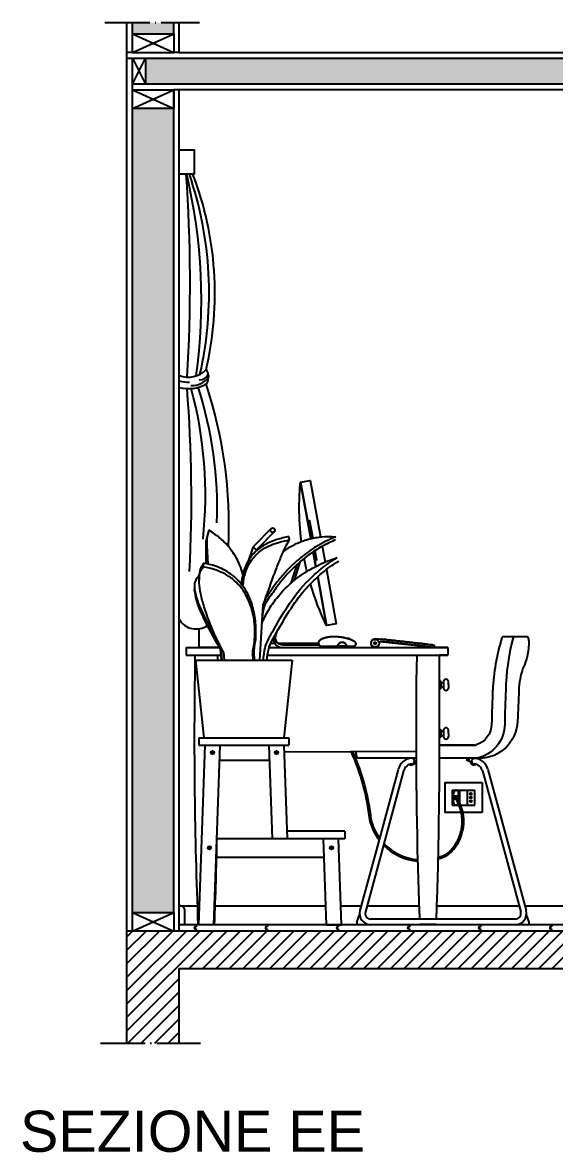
# Model space of a CAD drawing. Header units: millimetres. Extents: x 3258 to 5904, y 891 to 1994.
# Drawn here: x 3717.2 to 3859.4, y 1207.7 to 1509.9 of the extents above; entities that cross this region are included whole.
import ezdxf

# ---------------------------------------------------------------- set-up
doc = ezdxf.new("R2010")
doc.units = ezdxf.units.MM
doc.header["$LTSCALE"] = 0.5
doc.linetypes.add('ACAD_ISO04W100', pattern=[30, 24, -3, 0, -3])
for name, color, linetype in [('22££arredo', 250, 'Continuous'), ('22££cont trav', 140, 'Continuous'), ('22££retini', 13, 'Continuous'), ('22££sez par', 102, 'Continuous'), ('22££tratto punto proseguimento', 3, 'ACAD_ISO04W100')]:
    doc.layers.add(name, color=color, linetype=linetype)
doc.layers.add('AA - pareti sezionate', color=7, linetype='Continuous', lineweight=50)
doc.layers.add('AA- arredo', color=8, linetype='Continuous', lineweight=18)
doc.styles.add('ARIAL', font='arial.ttf')

msp = doc.modelspace()

# ---------------------------------------------------------------- hatches: boundary and pattern name
at = {"layer": '22££retini'}
h = msp.add_hatch(dxfattribs=at)
h.set_pattern_fill('HONEY', color=256, scale=0.39)
h.set_pattern_definition([(0, (20.4612, 0), (1.857375, 1.07235595), [1.23825, -2.4765]), (120, (20.4612, 0), (-1.857375, 1.07235596), [1.23825, -2.4765]), (60, (20.4612, 0), (4e-09, 2.1447119), [-2.4765, 1.23825])])
h.paths.add_polyline_path([(3746.61, 1509.87), (3746.61, 1506.87), (3757.61, 1506.87), (3757.61, 1506.87), (3757.61, 1509.87)])
h.paths.add_polyline_path([(4035.61, 1506.87), (4038.61, 1506.87), (4038.61, 1509.87), (4035.61, 1509.87)])
h = msp.add_hatch(dxfattribs=at)
h.set_pattern_fill('HONEY', color=256, scale=0.39)
h.set_pattern_definition([(0, (37.0571, 0), (1.857375, 1.07235595), [1.23825, -2.4765]), (120, (37.0571, 0), (-1.857375, 1.07235596), [1.23825, -2.4765]), (60, (37.0571, 0), (4e-09, 2.1447119), [-2.4765, 1.23825])])
h.paths.add_polyline_path([(3746.61, 1271.94), (3757.61, 1271.94), (3757.61, 1486.87), (3746.61, 1486.87), (3746.61, 1486.87)])
h.paths.add_polyline_path([(3750.11, 1500.37), (3750.11, 1493.37), (3759.11, 1493.37), (4035.11, 1493.37), (4035.11, 1500.37)])
h = msp.add_hatch(dxfattribs=at)
h.set_pattern_fill('ANSI31', color=256, scale=0.8)
h.set_pattern_definition([(45, (37.057, 0), (-1.7960512, 1.7960512), [])])
h.paths.add_polyline_path([(4040.11, 1256.94), (4054.83, 1256.94), (4056.1, 1266.94), (4035.61, 1266.94), (4035.61, 1266.94), (4035.61, 1266.94), (4034.11, 1266.94), (3745.11, 1266.94), (3745.11, 1236.94), (3759.11, 1236.94), (3759.11, 1256.94), (4034.11, 1256.94), (4034.11, 1236.94), (4040.11, 1236.94)])

# ---------------------------------------------------------------- linework, layer by layer
at = {"layer": '22££arredo'}
for p, q in [((3766.97, 1374.16), (3766.34, 1371.87)), ((3783.64, 1374.54), (3779.15, 1369.99)), ((3784.5, 1373.7), (3780.2, 1369.34)), ((3788.53, 1371.58), (3788.41, 1372.43)), ((3778.69, 1369.24), (3775.87, 1361.14)), ((3765.61, 1364.33), (3765.67, 1365.3)), ((3781.44, 1354.14), (3780.54, 1339.34)), ((3764.4, 1342.73), (3764.4, 1347.77)), ((3852.01, 1345.64, 0), (3845.95, 1345.64, 0)), ((3760.93, 1342.73, 0), (3769.91, 1342.73, 0)), ((3760.93, 1342.73, 0), (3760.93, 1340.67, 0)), ((3769.4, 1342.73), (3764.4, 1342.73)), ((3770.16, 1342.31), (3770.28, 1342.71)), ((3770.42, 1339.34), (3770.16, 1342.31)), ((3770.59, 1339.34), (3770.28, 1342.7)), ((3770.94, 1341.47), (3771.1, 1339.34)), ((3783.11, 1342.73, 0), (3830.93, 1342.73, 0)), ((3783.58, 1343.93), (3784.58, 1343.93)), ((3785.46, 1343.93), (3796.4, 1343.93)), ((3796.81, 1343.09, 0), (3805.9, 1343.09, 0)), ((3830.93, 1342.73, 0), (3827.23, 1342.73, 0)), ((3830.93, 1342.73, 0), (3830.93, 1340.67, 0)), ((3760.93, 1340.67, 0), (3770.3, 1340.67, 0)), ((3763.31, 1339.29, 0), (3763.31, 1340.67, 0)), ((3763.46, 1339.34), (3789.26, 1339.34)), ((3763.46, 1339.34), (3765.7, 1318.64)), ((3769.31, 1340.64, 0), (3769.31, 1339.34, 0)), ((3782.7, 1340.67, 0), (3830.93, 1340.67, 0)), ((3789.26, 1339.34), (3787.02, 1318.64)), ((3828.56, 1340.67, 0), (3828.56, 1304.17, 0)), ((3830.93, 1340.67, 0), (3828.56, 1340.67, 0)), ((3828.56, 1333.57, 0), (3828.56, 1331.97, 0)), ((3828.76, 1333.77, 0), (3828.86, 1333.77, 0)), ((3828.81, 1331.77, 0), (3828.81, 1333.77, 0)), ((3829.06, 1333.57, 0), (3829.06, 1331.97, 0)), ((3829.64, 1333.39, 0), (3829.76, 1333.39, 0)), ((3829.76, 1333.71, 0), (3829.76, 1331.84, 0)), ((3831.06, 1332.77, 0), (3831.06, 1333.71, 0)), ((3831.06, 1332.77, 0), (3831.06, 1331.84, 0)), ((3828.86, 1331.77, 0), (3828.76, 1331.77, 0)), ((3828.76, 1331.77, 0), (3828.86, 1331.77, 0)), ((3829.64, 1332.16, 0), (3829.76, 1332.16, 0)), ((3828.76, 1320.77, 0), (3828.86, 1320.77, 0)), ((3828.81, 1318.77, 0), (3828.81, 1320.77, 0)), ((3829.06, 1320.57, 0), (3829.06, 1318.97, 0)), ((3829.64, 1320.39, 0), (3829.76, 1320.39, 0)), ((3829.76, 1320.71, 0), (3829.76, 1318.84, 0)), ((3831.06, 1319.77, 0), (3831.06, 1320.71, 0)), ((3764.36, 1318.64), (3788.36, 1318.64)), ((3764.36, 1318.64), (3764.36, 1316.64)), ((3788.36, 1318.64), (3788.36, 1316.64)), ((3828.86, 1318.77, 0), (3828.76, 1318.77, 0)), ((3828.76, 1318.77, 0), (3828.86, 1318.77, 0)), ((3829.64, 1319.16, 0), (3829.76, 1319.16, 0)), ((3831.06, 1319.77, 0), (3831.06, 1318.84, 0)), ((3764.36, 1316.64), (3788.36, 1316.64)), ((3764.36, 1268.64), (3766.06, 1316.64)), ((3768.37, 1268.64), (3770.07, 1316.64)), ((3784.03, 1291.64), (3783.14, 1316.64)), ((3788.04, 1291.64), (3787.15, 1316.64)), ((3787.21, 1314.89, 0), (3822.38, 1315, 0)), ((3838.01, 1316.64, 0), (3828.56, 1316.64, 0)), ((3828.56, 1316.64, 0), (3838.01, 1316.64, 0)), ((3769.93, 1312.64), (3783.28, 1312.64)), ((3822.39, 1313.14, 0), (3806.64, 1313.14, 0)), ((3819.77, 1313.13, 0), (3819.77, 1312.75, 0)), ((3839.34, 1313.14, 0), (3828.56, 1313.14, 0)), ((3836.05, 1312.41, 0), (3836.05, 1313.14, 0)), ((3836.58, 1312.41, 0), (3836.05, 1312.41, 0)), ((3838.01, 1313.14, 0), (3836.51, 1313.14, 0)), ((3836.51, 1313.14, 0), (3836.51, 1312.44, 0)), ((3837.91, 1313.13, 0), (3839.41, 1313.13, 0)), ((3839.41, 1313.13, 0), (3839.41, 1312.77, 0)), ((3817.61, 1310.18, 0), (3812.5, 1291.29, 0)), ((3819.06, 1309.79, 0), (3813.69, 1289.92, 0)), ((3840.14, 1309.79, 0), (3850.36, 1272.03, 0)), ((3841.59, 1310.18, 0), (3851.8, 1272.42, 0)), ((3830.06, 1306.64, 0), (3832.94, 1306.64, 0)), ((3830.06, 1306.64, 0), (3830.06, 1298.64, 0)), ((3832.94, 1306.64, 0), (3840.06, 1306.64, 0)), ((3840.06, 1306.64, 0), (3840.06, 1298.64, 0)), ((3832.06, 1304.64, 0), (3832.06, 1300.64, 0)), ((3832.06, 1304.64, 0), (3832.88, 1304.64, 0)), ((3832.44, 1301.51), (3832.44, 1303.64)), ((3832.95, 1304.62), (3832.56, 1304.25)), ((3832.58, 1302.12), (3832.58, 1303.12)), ((3832.58, 1303.12), (3833.58, 1303.12)), ((3832.88, 1304.64, 0), (3838.06, 1304.64, 0)), ((3833.21, 1304.62), (3832.95, 1304.62)), ((3833.21, 1304.62), (3833.6, 1304.34)), ((3833.58, 1303.12), (3833.58, 1302.12)), ((3833.72, 1301.88), (3833.72, 1303.73)), ((3834.06, 1301.2, 0), (3834.06, 1304.64, 0)), ((3836.06, 1304.64, 0), (3836.06, 1300.64, 0)), ((3838.06, 1300.64, 0), (3838.06, 1304.64, 0)), ((3832.06, 1300.64, 0), (3833.88, 1300.64, 0)), ((3832.95, 1300.62), (3832.56, 1300.9)), ((3833.12, 1302.12), (3832.58, 1302.12)), ((3833.21, 1300.62), (3832.95, 1300.62)), ((3833.21, 1300.62), (3833.6, 1300.9)), ((3834.31, 1300.64, 0), (3838.06, 1300.64, 0)), ((3834.5, 1298.64, 0), (3830.06, 1298.64, 0)), ((3840.06, 1298.64, 0), (3834.91, 1298.64, 0)), ((3803.36, 1293.64), (3787.96, 1293.64)), ((3803.36, 1293.64), (3803.36, 1291.64)), ((3803.36, 1291.64), (3769.18, 1291.64)), ((3798.45, 1268.64), (3797.63, 1291.64)), ((3802.46, 1268.64), (3801.64, 1291.64)), ((3812.5, 1291.29, 0), (3807.4, 1272.42, 0)), ((3813.69, 1289.92, 0), (3808.85, 1272.03, 0)), ((3797.81, 1286.64), (3769, 1286.64)), ((3759.11, 1273.64), (3763.92, 1273.64)), ((3768.54, 1273.64), (3798.27, 1273.64)), ((3802.28, 1273.64), (3807.73, 1273.64)), ((3809.28, 1273.64), (3823.18, 1273.64)), ((3827.96, 1273.64), (3849.92, 1273.64)), ((3851.48, 1273.64), (3956.46, 1273.64)), ((3806.55, 1269.27, 0), (3807.32, 1271.25, 0)), ((3848.91, 1270.14, 0), (3810.3, 1270.14, 0)), ((3852.66, 1269.27, 0), (3851.88, 1271.25, 0)), ((3763.36, 1268.04), (3763.61, 1268.04)), ((3763.61, 1267.54), (3763.36, 1267.54)), ((3763.61, 1268.64), (3763.61, 1268.04)), ((3763.61, 1267.54), (3763.61, 1266.94)), ((3768.37, 1268.64), (3764.36, 1268.64)), ((3782.36, 1268.04), (3782.61, 1268.04)), ((3782.61, 1267.54), (3782.36, 1267.54)), ((3782.61, 1268.64), (3782.61, 1268.04)), ((3782.61, 1267.54), (3782.61, 1266.94)), ((3798.45, 1268.64), (3802.46, 1268.64)), ((3801.36, 1268.04), (3801.61, 1268.04)), ((3801.61, 1267.54), (3801.36, 1267.54)), ((3801.61, 1268.64), (3801.61, 1268.04)), ((3801.61, 1267.54), (3801.61, 1266.94)), ((3852.17, 1268.64, 0), (3807.03, 1268.64, 0)), ((3820.36, 1268.04), (3820.61, 1268.04)), ((3820.61, 1267.54), (3820.36, 1267.54)), ((3820.61, 1268.64), (3820.61, 1268.04)), ((3820.61, 1267.54), (3820.61, 1266.94)), ((3827.76, 1268.67, 0), (3823.36, 1268.67, 0)), ((3839.36, 1268.04), (3839.61, 1268.04)), ((3839.61, 1267.54), (3839.36, 1267.54)), ((3839.61, 1268.64), (3839.61, 1268.04)), ((3839.61, 1267.54), (3839.61, 1266.94)), ((3858.36, 1268.04), (3858.61, 1268.04)), ((3858.61, 1267.54), (3858.36, 1267.54)), ((3858.61, 1268.64), (3858.61, 1268.04)), ((3858.61, 1267.54), (3858.61, 1266.94))]:
    msp.add_line(p, q, dxfattribs=at)
msp.add_lwpolyline([(3759.11, 1475.87), (3763.05, 1475.87), (3763.05, 1469.31), (3759.11, 1469.31)], close=True, dxfattribs=at)
for points in [[(3759.11, 1415.48, 0.303873), (3766.3, 1417.08)], [(3766.3, 1417.08, -0.110142), (3766.87, 1415.8, -0.110142)], [(3766.77, 1414.15, -0.080297), (3766.29, 1413.24)], [(3759.11, 1412.28, 0.194388), (3766.29, 1413.24)], [(3804.97, 1314.95, -0.079353), (3809.93, 1296.71, 0.104505), (3812.5, 1291.29, 0.104505)], [(3805.41, 1314.95, -0.078384), (3810.32, 1296.79, 0.09873), (3812.64, 1291.78, 0.09873)], [(3828.33, 1286.23, 0.048431), (3830.92, 1287.31, 0.387471), (3833.12, 1302.86)], [(3828.34, 1286.65, 0.045349), (3830.69, 1287.64, 0.386462), (3832.79, 1302.64)], [(3832.56, 1304.25, 0.097017), (3832.44, 1303.64, 0.097017)], [(3833.6, 1304.34, -0.097017), (3833.72, 1303.73, -0.097017)], [(3832.56, 1300.9, -0.097017), (3832.44, 1301.51, -0.097017)], [(3833.6, 1300.9, 0.032557), (3833.67, 1301.1, 0.032557)], [(3813.81, 1290.37, 0.182699), (3822.8, 1286.03)], [(3813.69, 1289.92, 0.179203), (3822.81, 1285.63)], [(3760.6, 1268.64), (3760.6, 1272.32, 0.45138), (3759.11, 1273.64, 175.263079)]]:
    msp.add_lwpolyline(points, format="xyb", dxfattribs=at)
at = {"layer": '22££arredo', "elevation": 0}
for points in [[(3791.77, 1371.12, -0.031929), (3791.18, 1380.4, -0.022614), (3791.47, 1386.98), (3794.23, 1371.87)], [(3794.44, 1371.92), (3793.59, 1376.55, -1), (3793.93, 1376.61), (3794.78, 1371.99)], [(3795.38, 1368.67), (3795.82, 1366.24, -1), (3795.49, 1366.18), (3795.07, 1368.47)], [(3793.25, 1363.13, -0.012151), (3792.5, 1366.59, -0.012151)], [(3796.1, 1361.65), (3798.47, 1348.62, -0.041135), (3794.16, 1359.78)], [(3784.17, 1345.08, 0.383829), (3786.77, 1342.74), (3797.32, 1342.74)], [(3796.58, 1343.42), (3786.77, 1343.42, -0.512029), (3784.93, 1345.97), (3785.31, 1347.09)], [(3813.07, 1344.45), (3827.23, 1342.85), (3827.28, 1343.27), (3811.56, 1345.04, 2.784253), (3812.59, 1343.97, -0.474613), (3813.08, 1344.45)], [(3845.25, 1345.1, 0.058333), (3842.88, 1331.37)], [(3848.26, 1345.07, 0.060772), (3846.37, 1331.33, 1.813848)], [(3852.53, 1344.6, -0.124073), (3850.95, 1337.2, 0.078084), (3849.87, 1331.29)], [(3852.53, 1344.6, 0.033702), (3852.5, 1344.96, 0.121267), (3852.25, 1345.51, 0.091544)], [(3797.32, 1342.74, -0.132332), (3797.22, 1342.84), (3805.48, 1342.84, -0.132332), (3805.38, 1342.74)], [(3842.87, 1331.48, 0.005303), (3842.59, 1322.3, -0.323362), (3838.48, 1316.71, -0.323362)], [(3846.37, 1331.33, 0.005292), (3846.08, 1322.24, -0.350506), (3838.65, 1313.14, -0.334948)], [(3849.87, 1331.29, -0.009067), (3849.5, 1323.07, -0.40665), (3839.34, 1313.14, -0.370559)], [(3806.31, 1314.95, 0.097926), (3806.64, 1313.14)], [(3820.66, 1311.5, 0.140077), (3821.22, 1311.32)], [(3822.39, 1312.27, 0.126117), (3822.14, 1311.91, -0.277349), (3821.22, 1311.32)], [(3836.51, 1312.44, -0.217808), (3837.04, 1311.92, 0.277349), (3837.95, 1311.33, -6.393258)], [(3838.52, 1311.51, -0.142039), (3837.95, 1311.33)]]:
    msp.add_lwpolyline(points, format="xyb", dxfattribs=at)
for points in [[(3794.23, 1371.87), (3791.47, 1386.98), (3794.08, 1387.45), (3796.84, 1372.32)], [(3797.3, 1369.82), (3798.07, 1365.59)], [(3789.87, 1360.76), (3791.55, 1365.81)], [(3794.87, 1368.34), (3795.58, 1364.45)], [(3795.58, 1364.45), (3794.87, 1368.34)], [(3790.55, 1364.93), (3788.88, 1359.93)], [(3798.43, 1363.61), (3801.08, 1349.09), (3798.47, 1348.62), (3796.1, 1361.65)], [(4034.11, 1268.64), (3759.11, 1268.64)]]:
    msp.add_lwpolyline(points, dxfattribs=at)
msp.add_lwpolyline([(3796.41, 1344.17), (3796.41, 1344.18), (3796.41, 1344.2), (3796.42, 1344.21), (3796.42, 1344.23), (3796.42, 1344.24), (3796.43, 1344.25), (3796.43, 1344.27), (3796.43, 1344.28), (3796.44, 1344.29), (3796.44, 1344.31), (3796.45, 1344.32), (3796.45, 1344.33), (3796.45, 1344.34), (3796.46, 1344.36), (3796.46, 1344.37), (3796.47, 1344.38), (3796.47, 1344.39), (3796.48, 1344.4), (3796.48, 1344.41), (3796.49, 1344.42), (3796.49, 1344.43), (3796.49, 1344.44), (3796.5, 1344.45), (3796.51, 1344.47), (3796.51, 1344.48), (3796.52, 1344.49), (3796.52, 1344.5), (3796.53, 1344.51), (3796.53, 1344.52), (3796.54, 1344.54), (3796.55, 1344.55), (3796.56, 1344.56), (3796.56, 1344.58), (3796.57, 1344.59), (3796.58, 1344.6), (3796.59, 1344.62), (3796.6, 1344.63), (3796.62, 1344.65), (3796.63, 1344.66), (3796.64, 1344.67), (3796.65, 1344.69), (3796.67, 1344.7), (3796.68, 1344.71), (3796.69, 1344.72), (3796.7, 1344.74), (3796.72, 1344.75), (3796.73, 1344.76), (3796.74, 1344.77), (3796.75, 1344.78), (3796.77, 1344.79), (3796.78, 1344.8), (3796.79, 1344.81), (3796.8, 1344.82), (3796.82, 1344.83), (3796.83, 1344.84), (3796.84, 1344.85), (3796.85, 1344.85), (3796.87, 1344.86), (3796.88, 1344.87), (3796.9, 1344.88), (3796.91, 1344.89), (3796.93, 1344.9), (3796.95, 1344.91), (3796.96, 1344.92), (3796.98, 1344.93), (3797, 1344.94), (3797.02, 1344.95), (3797.03, 1344.96), (3797.05, 1344.97), (3797.07, 1344.99), (3797.09, 1345), (3797.11, 1345.01), (3797.13, 1345.02), (3797.15, 1345.03), (3797.17, 1345.04), (3797.19, 1345.05), (3797.2, 1345.06), (3797.22, 1345.07), (3797.24, 1345.08), (3797.26, 1345.09), (3797.28, 1345.1), (3797.3, 1345.11), (3797.31, 1345.11), (3797.33, 1345.12), (3797.34, 1345.13), (3797.36, 1345.14), (3797.38, 1345.14), (3797.39, 1345.15), (3797.41, 1345.16), (3797.42, 1345.16), (3797.44, 1345.17), (3797.46, 1345.18), (3797.47, 1345.18), (3797.49, 1345.19), (3797.51, 1345.2), (3797.53, 1345.2), (3797.55, 1345.21), (3797.57, 1345.22), (3797.58, 1345.23), (3797.6, 1345.23), (3797.62, 1345.24), (3797.63, 1345.25), (3797.65, 1345.25), (3797.67, 1345.26), (3797.68, 1345.26), (3797.7, 1345.27), (3797.71, 1345.27), (3797.73, 1345.28), (3797.75, 1345.29), (3797.76, 1345.29), (3797.78, 1345.3), (3797.8, 1345.3), (3797.82, 1345.31), (3797.84, 1345.32), (3797.86, 1345.32), (3797.88, 1345.33), (3797.91, 1345.34), (3797.93, 1345.34), (3797.95, 1345.35), (3797.98, 1345.36), (3798, 1345.37), (3798.03, 1345.37), (3798.05, 1345.38), (3798.07, 1345.39), (3798.09, 1345.4), (3798.12, 1345.4), (3798.14, 1345.41), (3798.16, 1345.41), (3798.18, 1345.42), (3798.2, 1345.43), (3798.22, 1345.43), (3798.24, 1345.44), (3798.26, 1345.44), (3798.28, 1345.45), (3798.31, 1345.45), (3798.33, 1345.46), (3798.35, 1345.46), (3798.37, 1345.47), (3798.39, 1345.48), (3798.42, 1345.48), (3798.44, 1345.49), (3798.46, 1345.49), (3798.48, 1345.5), (3798.5, 1345.51), (3798.53, 1345.51), (3798.55, 1345.52), (3798.57, 1345.52), (3798.59, 1345.53), (3798.61, 1345.53), (3798.63, 1345.54), (3798.66, 1345.54), (3798.68, 1345.54), (3798.7, 1345.55), (3798.72, 1345.55), (3798.74, 1345.55), (3798.76, 1345.56), (3798.78, 1345.56), (3798.8, 1345.56), (3798.82, 1345.57), (3798.84, 1345.57), (3798.86, 1345.57), (3798.88, 1345.58), (3798.9, 1345.58), (3798.92, 1345.58), (3798.94, 1345.59), (3798.96, 1345.59), (3798.98, 1345.59), (3799, 1345.6), (3799.02, 1345.6), (3799.04, 1345.6), (3799.06, 1345.61), (3799.08, 1345.61), (3799.1, 1345.61), (3799.12, 1345.62), (3799.15, 1345.62), (3799.17, 1345.62), (3799.19, 1345.63), (3799.21, 1345.63), (3799.23, 1345.63), (3799.24, 1345.63), (3799.26, 1345.64), (3799.28, 1345.64), (3799.29, 1345.64), (3799.31, 1345.64), (3799.32, 1345.64), (3799.34, 1345.65), (3799.36, 1345.65), (3799.37, 1345.65), (3799.39, 1345.65), (3799.41, 1345.65), (3799.42, 1345.65), (3799.44, 1345.66), (3799.46, 1345.66), (3799.48, 1345.66), (3799.5, 1345.66), (3799.52, 1345.66), (3799.54, 1345.67), (3799.56, 1345.67), (3799.58, 1345.67), (3799.59, 1345.67), (3799.61, 1345.67), (3799.63, 1345.68), (3799.65, 1345.68), (3799.67, 1345.68), (3799.69, 1345.68), (3799.71, 1345.68), (3799.72, 1345.68), (3799.74, 1345.68), (3799.76, 1345.69), (3799.78, 1345.69), (3799.8, 1345.69), (3799.81, 1345.69), (3799.83, 1345.69), (3799.85, 1345.69), (3799.86, 1345.69), (3799.88, 1345.69), (3799.9, 1345.7), (3799.92, 1345.7), (3799.94, 1345.7), (3799.96, 1345.7), (3799.98, 1345.7), (3800, 1345.7), (3800.03, 1345.7), (3800.05, 1345.7), (3800.07, 1345.7), (3800.1, 1345.7), (3800.12, 1345.7), (3800.14, 1345.71), (3800.16, 1345.71), (3800.18, 1345.71), (3800.2, 1345.71), (3800.22, 1345.71), (3800.24, 1345.71), (3800.26, 1345.71), (3800.28, 1345.71), (3800.3, 1345.71), (3800.32, 1345.71), (3800.34, 1345.71), (3800.36, 1345.71), (3800.38, 1345.71), (3800.4, 1345.71), (3800.42, 1345.71), (3800.44, 1345.71), (3800.46, 1345.71), (3800.49, 1345.71), (3800.51, 1345.71), (3800.53, 1345.71), (3800.55, 1345.71), (3800.58, 1345.71), (3800.6, 1345.71), (3800.62, 1345.71), (3800.65, 1345.71), (3800.67, 1345.71), (3800.7, 1345.71), (3800.72, 1345.71), (3800.75, 1345.71), (3800.77, 1345.71), (3800.8, 1345.71), (3800.82, 1345.71), (3800.84, 1345.71), (3800.87, 1345.7), (3800.89, 1345.7), (3800.91, 1345.7), (3800.93, 1345.7), (3800.96, 1345.7), (3800.98, 1345.7), (3801.01, 1345.7), (3801.03, 1345.7), (3801.06, 1345.7), (3801.08, 1345.69), (3801.11, 1345.69), (3801.14, 1345.69), (3801.16, 1345.69), (3801.19, 1345.69), (3801.22, 1345.68), (3801.24, 1345.68), (3801.26, 1345.68), (3801.29, 1345.68), (3801.31, 1345.68), (3801.33, 1345.67), (3801.35, 1345.67), (3801.37, 1345.67), (3801.39, 1345.67), (3801.42, 1345.67), (3801.44, 1345.66), (3801.46, 1345.66), (3801.48, 1345.66), (3801.5, 1345.66), (3801.53, 1345.66), (3801.55, 1345.66), (3801.57, 1345.65), (3801.6, 1345.65), (3801.62, 1345.65), (3801.64, 1345.65), (3801.66, 1345.65), (3801.69, 1345.65), (3801.71, 1345.64), (3801.73, 1345.64), (3801.76, 1345.64), (3801.78, 1345.64), (3801.8, 1345.64), (3801.83, 1345.63), (3801.85, 1345.63), (3801.87, 1345.63), (3801.89, 1345.62), (3801.92, 1345.62), (3801.94, 1345.62), (3801.96, 1345.62), (3801.99, 1345.61), (3802.01, 1345.61), (3802.04, 1345.61), (3802.06, 1345.6), (3802.09, 1345.6), (3802.11, 1345.6), (3802.13, 1345.59), (3802.16, 1345.59), (3802.18, 1345.59), (3802.2, 1345.59), (3802.23, 1345.58), (3802.25, 1345.58), (3802.27, 1345.58), (3802.29, 1345.57), (3802.32, 1345.57), (3802.34, 1345.57), (3802.36, 1345.56), (3802.38, 1345.56), (3802.41, 1345.55), (3802.43, 1345.55), (3802.45, 1345.55), (3802.47, 1345.54), (3802.49, 1345.54), (3802.52, 1345.54), (3802.54, 1345.53), (3802.56, 1345.53), (3802.58, 1345.53), (3802.6, 1345.52), (3802.62, 1345.52), (3802.64, 1345.52), (3802.67, 1345.51), (3802.69, 1345.51), (3802.71, 1345.51), (3802.73, 1345.5), (3802.75, 1345.5), (3802.77, 1345.49), (3802.8, 1345.49), (3802.82, 1345.49), (3802.84, 1345.48), (3802.87, 1345.48), (3802.89, 1345.47), (3802.91, 1345.47), (3802.94, 1345.46), (3802.96, 1345.46), (3802.98, 1345.45), (3803.01, 1345.45), (3803.03, 1345.44), (3803.05, 1345.44), (3803.08, 1345.43), (3803.1, 1345.43), (3803.12, 1345.42), (3803.14, 1345.42), (3803.16, 1345.41), (3803.18, 1345.41), (3803.2, 1345.4), (3803.22, 1345.4), (3803.25, 1345.4), (3803.27, 1345.39), (3803.29, 1345.39), (3803.3, 1345.38), (3803.32, 1345.38), (3803.34, 1345.37), (3803.36, 1345.37), (3803.38, 1345.37), (3803.4, 1345.36), (3803.42, 1345.36), (3803.44, 1345.35), (3803.46, 1345.35), (3803.49, 1345.34), (3803.51, 1345.34), (3803.53, 1345.33), (3803.55, 1345.33), (3803.57, 1345.32), (3803.59, 1345.32), (3803.61, 1345.31), (3803.64, 1345.31), (3803.66, 1345.3), (3803.68, 1345.29), (3803.7, 1345.29), (3803.72, 1345.28), (3803.74, 1345.28), (3803.76, 1345.27), (3803.78, 1345.27), (3803.8, 1345.26), (3803.82, 1345.26), (3803.84, 1345.25), (3803.86, 1345.25), (3803.88, 1345.24), (3803.9, 1345.24), (3803.92, 1345.23), (3803.94, 1345.23), (3803.96, 1345.22), (3803.98, 1345.22), (3804, 1345.21), (3804.02, 1345.21), (3804.04, 1345.21), (3804.05, 1345.2), (3804.07, 1345.2), (3804.08, 1345.19), (3804.1, 1345.19), (3804.12, 1345.18), (3804.13, 1345.18), (3804.13, 1345.18), (3804.15, 1345.18), (3804.16, 1345.17), (3804.18, 1345.17), (3804.19, 1345.16), (3804.21, 1345.16), (3804.23, 1345.16), (3804.24, 1345.15), (3804.26, 1345.15), (3804.28, 1345.14), (3804.3, 1345.14), (3804.31, 1345.13), (3804.33, 1345.13), (3804.35, 1345.12), (3804.37, 1345.12), (3804.39, 1345.11), (3804.4, 1345.1), (3804.42, 1345.1), (3804.44, 1345.1), (3804.45, 1345.09), (3804.47, 1345.09), (3804.48, 1345.08), (3804.49, 1345.08), (3804.51, 1345.07), (3804.52, 1345.07), (3804.53, 1345.07), (3804.54, 1345.06), (3804.55, 1345.06), (3804.57, 1345.05), (3804.58, 1345.05), (3804.59, 1345.04), (3804.6, 1345.04), (3804.61, 1345.04), (3804.62, 1345.03), (3804.63, 1345.03), (3804.64, 1345.02), (3804.66, 1345.02), (3804.67, 1345.01), (3804.69, 1345.01), (3804.7, 1345), (3804.71, 1345), (3804.73, 1344.99), (3804.74, 1344.99), (3804.76, 1344.98), (3804.77, 1344.98), (3804.78, 1344.97), (3804.8, 1344.97), (3804.81, 1344.96), (3804.82, 1344.96), (3804.84, 1344.95), (3804.85, 1344.95), (3804.86, 1344.94), (3804.88, 1344.94), (3804.89, 1344.93), (3804.91, 1344.92), (3804.92, 1344.92), (3804.94, 1344.91), (3804.96, 1344.9), (3804.97, 1344.9), (3804.99, 1344.89), (3805, 1344.88), (3805.02, 1344.88), (3805.04, 1344.87), (3805.05, 1344.86), (3805.07, 1344.85), (3805.09, 1344.85), (3805.11, 1344.84), (3805.12, 1344.83), (3805.14, 1344.82), (3805.16, 1344.81), (3805.18, 1344.8), (3805.2, 1344.8), (3805.21, 1344.79), (3805.23, 1344.78), (3805.25, 1344.77), (3805.27, 1344.76), (3805.29, 1344.75), (3805.3, 1344.74), (3805.32, 1344.73), (3805.34, 1344.73), (3805.36, 1344.72), (3805.37, 1344.71), (3805.39, 1344.7), (3805.41, 1344.69), (3805.42, 1344.68), (3805.44, 1344.67), (3805.46, 1344.66), (3805.47, 1344.66), (3805.49, 1344.65), (3805.5, 1344.64), (3805.51, 1344.63), (3805.53, 1344.63), (3805.54, 1344.62), (3805.55, 1344.61), (3805.56, 1344.61), (3805.58, 1344.6), (3805.59, 1344.6), (3805.6, 1344.59), (3805.61, 1344.58), (3805.63, 1344.58), (3805.64, 1344.57), (3805.65, 1344.56), (3805.67, 1344.55), (3805.68, 1344.55), (3805.69, 1344.54), (3805.7, 1344.53), (3805.72, 1344.53), (3805.73, 1344.52), (3805.74, 1344.51), (3805.75, 1344.51), (3805.76, 1344.5), (3805.77, 1344.5), (3805.78, 1344.49), (3805.79, 1344.48), (3805.8, 1344.48), (3805.81, 1344.47), (3805.82, 1344.46), (3805.84, 1344.45), (3805.85, 1344.44), (3805.86, 1344.43), (3805.87, 1344.43), (3805.89, 1344.42), (3805.9, 1344.41), (3805.91, 1344.39), (3805.93, 1344.38), (3805.94, 1344.37), (3805.95, 1344.36), (3805.97, 1344.35), (3805.98, 1344.34), (3805.99, 1344.32), (3806, 1344.31), (3806.01, 1344.3), (3806.03, 1344.29), (3806.04, 1344.28), (3806.05, 1344.27), (3806.06, 1344.26), (3806.06, 1344.25), (3806.07, 1344.24), (3806.08, 1344.23), (3806.09, 1344.21), (3806.1, 1344.2), (3806.11, 1344.19), (3806.11, 1344.18), (3806.12, 1344.17), (3806.13, 1344.16), (3806.14, 1344.15), (3806.15, 1344.14), (3806.15, 1344.12), (3806.16, 1344.11), (3806.17, 1344.1), (3806.18, 1344.08), (3806.18, 1344.07), (3806.19, 1344.05), (3806.2, 1344.04), (3806.21, 1344.03), (3806.21, 1344.01), (3806.22, 1344), (3806.23, 1343.98), (3806.23, 1343.97), (3806.24, 1343.96), (3806.24, 1343.94), (3806.25, 1343.93), (3806.25, 1343.92), (3806.26, 1343.91), (3806.26, 1343.89), (3806.26, 1343.88), (3806.27, 1343.87), (3806.27, 1343.86), (3806.28, 1343.85), (3806.28, 1343.84), (3806.28, 1343.82), (3806.28, 1343.81), (3806.28, 1343.8), (3806.29, 1343.78), (3806.29, 1343.77), (3806.29, 1343.75), (3806.29, 1343.74), (3806.29, 1343.72), (3806.29, 1343.71), (3806.29, 1343.7), (3806.29, 1343.68), (3806.28, 1343.67), (3806.28, 1343.65), (3806.28, 1343.64), (3806.28, 1343.62), (3806.27, 1343.61), (3806.27, 1343.59), (3806.27, 1343.58), (3806.26, 1343.57), (3806.26, 1343.55), (3806.25, 1343.54), (3806.25, 1343.53), (3806.24, 1343.52), (3806.24, 1343.51), (3806.23, 1343.49), (3806.22, 1343.48), (3806.22, 1343.47), (3806.21, 1343.46), (3806.2, 1343.45), (3806.2, 1343.43), (3806.19, 1343.42), (3806.18, 1343.41), (3806.18, 1343.4), (3806.17, 1343.38), (3806.16, 1343.37), (3806.15, 1343.35), (3806.14, 1343.34), (3806.13, 1343.33), (3806.12, 1343.31), (3806.11, 1343.3), (3806.1, 1343.28), (3806.09, 1343.27), (3806.08, 1343.26), (3806.07, 1343.24), (3806.06, 1343.23), (3806.05, 1343.22), (3806.04, 1343.21), (3806.03, 1343.2), (3806.02, 1343.18), (3806.01, 1343.17), (3806, 1343.16), (3805.99, 1343.15), (3805.98, 1343.15), (3805.96, 1343.14), (3805.95, 1343.13), (3805.94, 1343.12), (3805.93, 1343.11), (3805.91, 1343.1), (3805.9, 1343.09), (3805.88, 1343.08), (3805.87, 1343.07), (3805.85, 1343.06), (3805.84, 1343.05), (3805.83, 1343.04), (3805.81, 1343.03), (3805.8, 1343.02), (3805.79, 1343.01), (3805.77, 1343), (3805.76, 1342.99), (3805.75, 1342.98), (3805.73, 1342.97), (3805.72, 1342.96), (3805.7, 1342.95), (3805.68, 1342.94), (3805.67, 1342.93), (3805.65, 1342.92), (3805.63, 1342.91), (3805.61, 1342.89), (3805.59, 1342.87), (3805.57, 1342.86), (3805.55, 1342.84), (3797.11, 1342.84), (3797.1, 1342.85), (3797.09, 1342.85), (3797.08, 1342.86), (3797.07, 1342.86), (3797.06, 1342.87), (3797.06, 1342.87), (3797.05, 1342.88), (3797.04, 1342.88), (3797.04, 1342.89), (3797.03, 1342.89), (3797.02, 1342.89), (3797.02, 1342.9), (3797.01, 1342.9), (3797, 1342.91), (3797, 1342.91), (3796.99, 1342.92), (3796.98, 1342.93), (3796.97, 1342.93), (3796.96, 1342.94), (3796.96, 1342.95), (3796.95, 1342.96), (3796.93, 1342.97), (3796.92, 1342.98), (3796.91, 1342.99), (3796.89, 1343), (3796.88, 1343.02), (3796.86, 1343.03), (3796.85, 1343.05), (3796.83, 1343.07), (3796.81, 1343.09), (3796.79, 1343.1), (3796.78, 1343.12), (3796.76, 1343.14), (3796.75, 1343.16), (3796.73, 1343.18), (3796.72, 1343.2), (3796.7, 1343.22), (3796.69, 1343.23), (3796.67, 1343.26), (3796.66, 1343.28), (3796.64, 1343.3), (3796.63, 1343.32), (3796.62, 1343.34), (3796.6, 1343.37), (3796.59, 1343.39), (3796.58, 1343.42), (3796.56, 1343.44), (3796.55, 1343.46), (3796.54, 1343.48), (3796.53, 1343.51), (3796.52, 1343.53), (3796.51, 1343.55), (3796.5, 1343.57), (3796.49, 1343.59), (3796.48, 1343.61), (3796.47, 1343.63), (3796.47, 1343.64), (3796.46, 1343.66), (3796.45, 1343.68), (3796.45, 1343.7), (3796.44, 1343.72), (3796.43, 1343.73), (3796.43, 1343.75), (3796.42, 1343.77), (3796.42, 1343.79), (3796.42, 1343.8), (3796.41, 1343.82), (3796.41, 1343.84), (3796.41, 1343.86), (3796.4, 1343.88), (3796.4, 1343.9), (3796.4, 1343.92), (3796.4, 1343.94), (3796.4, 1343.96), (3796.39, 1343.98), (3796.39, 1344), (3796.39, 1344.02), (3796.39, 1344.04), (3796.39, 1344.06), (3796.4, 1344.08), (3796.4, 1344.1), (3796.4, 1344.12), (3796.4, 1344.13), (3796.4, 1344.15)], close=True, dxfattribs=at)
for points in [[(3804.15, 1345.18), (3804.13, 1345.18, -0.609353), (3804.61, 1345.04), (3804.6, 1345.04), (3804.59, 1345.04), (3804.58, 1345.05), (3804.57, 1345.05), (3804.55, 1345.06), (3804.54, 1345.06), (3804.53, 1345.07), (3804.52, 1345.07), (3804.51, 1345.07), (3804.49, 1345.08), (3804.48, 1345.08), (3804.47, 1345.09), (3804.45, 1345.09), (3804.44, 1345.1), (3804.42, 1345.1), (3804.4, 1345.1), (3804.39, 1345.11), (3804.37, 1345.12), (3804.35, 1345.12), (3804.33, 1345.13), (3804.31, 1345.13), (3804.3, 1345.14), (3804.28, 1345.14), (3804.26, 1345.15), (3804.24, 1345.15), (3804.23, 1345.16), (3804.21, 1345.16), (3804.19, 1345.16), (3804.18, 1345.17), (3804.16, 1345.17)], [(3813.11, 1344.86), (3813.13, 1345.04, -0.414214), (3813.22, 1345.1), (3814.27, 1344.98, -0.414214), (3814.33, 1344.9), (3814.31, 1344.73)], [(3814.78, 1344.67), (3814.79, 1344.85, -0.414214), (3814.88, 1344.92), (3816.7, 1344.71, -0.414214), (3816.76, 1344.63), (3816.74, 1344.45)], [(3817.18, 1344.4), (3817.2, 1344.58, -0.414214), (3817.28, 1344.64), (3819.08, 1344.44, -0.414214), (3819.14, 1344.36), (3819.12, 1344.19)], [(3803.82, 1343.09), (3801.43, 1343.09, -0.921848)], [(3801.43, 1343.09), (3803.82, 1343.09, 0.921848)], [(3811.27, 1344.04, 2.414214), (3811.59, 1344.04, -1), (3811.62, 1344.07, -2.414214), (3811.24, 1344.07, -1)], [(3811.41, 1344.15, -1), (3811.45, 1344.15), (3811.45, 1343.88, -1), (3811.41, 1343.88)], [(3812.72, 1344.32, -0.222006), (3813.07, 1344.45), (3826.9, 1342.89), (3826.89, 1342.73)], [(3819.62, 1344.13), (3819.64, 1344.31, -0.414214), (3819.73, 1344.37), (3821.51, 1344.17, -0.414214), (3821.57, 1344.09), (3821.55, 1343.91)], [(3821.99, 1343.86), (3822.01, 1344.04, -0.414214), (3822.09, 1344.1), (3823.89, 1343.9, -0.414214), (3823.95, 1343.82), (3823.93, 1343.64)], [(3824.54, 1343.83), (3825.25, 1343.75, -0.200144), (3825.3, 1343.72), (3825.5, 1343.47), (3824.44, 1343.59), (3824.46, 1343.76, -0.414214)], [(3825.73, 1343.69), (3826.64, 1343.59, -0.414214), (3826.7, 1343.51), (3826.68, 1343.33), (3825.63, 1343.45), (3825.65, 1343.63, -0.414214)]]:
    msp.add_lwpolyline(points, format="xyb", close=True, dxfattribs=at)
at = {"layer": '22££arredo'}
for centre, radius in [((3784.07, 1374.12), 0.6), ((3811.43, 1343.88, 0), 1.06), ((3767.99, 1314.66), 0.457), ((3767.99, 1314.66), 0.22), ((3785.08, 1314.66), 0.457), ((3785.08, 1314.66), 0.22), ((3837.06, 1303.64, 0), 0.25), ((3837.06, 1302.64, 0), 0.25), ((3837.06, 1301.64, 0), 0.25), ((3767.17, 1289.2), 0.457), ((3767.17, 1289.2), 0.22), ((3799.79, 1289.2), 0.457), ((3799.79, 1289.2), 0.22)]:
    msp.add_circle(centre, radius, dxfattribs=at)
for centre, radius, start, end in [((3343.31, 1439.93), 418.67, 356.5914, 4.024), ((3619.08, 1435.69), 145.93, 351.9935, 13.3199), ((3668.5, 1437.57), 98.57, 347.2555, 18.7883), ((3678.72, 1437.37), 89.9, 346.9562, 20.7953), ((3761.4, 1421.64), 7.92, 253.2405, 273.2507), ((3762.46, 1418.43), 5.61, 267.679, 323.6583), ((3764.5, 1416.94), 2.62, 269.0288, 334.3923), ((3766.09, 1415.9), 0.729, 326.9518, 333.8434), ((3766.67, 1415.25), 0.342, 334.9569, 78.4833), ((3764, 1414.55), 2.8, 351.3034, 6.1335), ((3391.45, 1382.46), 370.91, 357.0045, 4.5647), ((3656.55, 1383.47), 109.54, 353.8712, 15.1031), ((3663.42, 1379.9), 105.82, 357.925, 17.8535), ((3651.83, 1375.4), 120.55, 357.3097, 18.292), ((3780.58, 1368.58), 2, 135.4075, 160.7993), ((3781.19, 1371.46), 2.94, 218.2095, 242.7283), ((3781.62, 1367.93), 2, 135.4075, 160.7993), ((3763.6, 1353), 5.28, 211.9444, 304.8671), ((3845.97, 1344.89), 0.747, 91.4896, 163.5198), ((3848.95, 1344.94, 0), 0.7, 90, 168.8887), ((3852.01, 1345.34, 0), 0.3, 34.4125, 90), ((5015.66, 1318.14, 0), 1252.54, 179.03239, 182.26504), ((5103.39, 1318.9, 0), 1281.01, 179.02611, 181.48822), ((3828.76, 1333.57, 0), 0.2, 90, 180), ((3828.86, 1333.57, 0), 0.2, 0, 90), ((3829.24, 1333.7, 0), 0.2, 197.9896, 241.0125), ((3829.66, 1334.46, 0), 1.07, 241.0125, 271.0383), ((3830.41, 1333.62, 0), 0.657, 8.1712, 171.8288), ((3828.76, 1331.97, 0), 0.2, 180, 270), ((3828.86, 1331.97, 0), 0.2, 270, 0), ((3829.24, 1331.85, 0), 0.2, 118.9875, 162.0104), ((3829.66, 1331.09, 0), 1.07, 88.9617, 118.9875), ((3830.41, 1331.93, 0), 0.657, 188.1712, 351.8288), ((3828.76, 1320.57, 0), 0.2, 90, 180), ((3828.86, 1320.57, 0), 0.2, 0, 90), ((3829.24, 1320.7, 0), 0.2, 197.9896, 241.0125), ((3829.66, 1321.46, 0), 1.07, 241.0125, 271.0383), ((3830.41, 1320.62, 0), 0.657, 8.1712, 171.8288), ((3828.76, 1318.97, 0), 0.2, 180, 270), ((3828.86, 1318.97, 0), 0.2, 270, 0), ((3829.24, 1318.85, 0), 0.2, 118.9875, 162.0104), ((3829.66, 1318.09, 0), 1.07, 88.9617, 118.9875), ((3830.41, 1318.93, 0), 0.657, 188.1712, 351.8288), ((3838.01, 1318.19, 0), 1.56, 270, 287.8687), ((3821.48, 1309.14, 0), 4, 92.4779, 164.8639), ((3821.48, 1309.14, 0), 2.5, 94.5223, 164.8496), ((3821.22, 1312.38, 0), 0.756, 272.431, 91.5431), ((3837.99, 1312.38, 0), 0.756, 88.4569, 267.569), ((3837.73, 1309.14, 0), 4, 15.1361, 87.5221), ((3837.73, 1309.14, 0), 2.5, 15.1504, 85.4777), ((2933.01, 1306.6, 0), 895.56, 358.69669, 359.84501), ((3832.96, 1302.75), 0.2, 34.2936, 214.2936), ((2873.75, 1306.56, 0), 895.56, 357.57308, 359.05468), ((5103.39, 1318.9, 0), 1281.01, 181.48822, 182.18165), ((2933.01, 1306.6, 0), 895.56, 357.66667, 358.69669), ((3810.3, 1271.64, 0), 3, 164.8639, 270), ((3810.3, 1271.64, 0), 1.5, 164.8639, 270), ((3848.91, 1271.64, 0), 3, 270, 15.1361), ((3848.91, 1271.64, 0), 1.5, 270, 15.1361), ((3807.03, 1269.14, 0), 0.5, 152.4012, 270), ((3852.17, 1269.14, 0), 0.5, 270, 27.5988), ((3763.36, 1267.79), 0.25, 90, 270), ((3782.36, 1267.79), 0.25, 90, 270), ((3801.36, 1267.79), 0.25, 90, 270), ((3820.36, 1267.79), 0.25, 90, 270), ((3839.36, 1267.79), 0.25, 90, 270), ((3858.36, 1267.79), 0.25, 90, 270)]:
    msp.add_arc(centre, radius, start, end, dxfattribs=at)
for points, knots in [([(3766.34, 1371.87), (3766.3, 1371.58), (3766.21, 1370.87), (3766.21, 1370.16), (3766.2, 1369.74), (3766.2, 1368.22), (3766.19, 1366.71), (3766.18, 1365.19)], [0, 0, 0, 0, 42.273396, 102.900123, 102.900123, 102.900123, 322.066912, 322.066912, 322.066912, 322.066912]), ([(3766.97, 1374.16), (3766.77, 1373.34), (3766.4, 1371.82), (3766.48, 1370.26), (3766.51, 1369.53), (3766.59, 1368.05), (3766.67, 1366.56), (3766.74, 1365.07)], [0, 0, 0, 0, 120.378902, 225.080621, 225.080621, 225.080621, 439.699743, 439.699743, 439.699743, 439.699743]), ([(3776.13, 1362.41), (3775.88, 1363.18), (3775.19, 1365.35), (3773.56, 1368.18), (3771.28, 1370.95), (3769.14, 1372.8), (3767.56, 1373.78), (3766.97, 1374.16)], [0, 0, 0, 0, 116.887638, 329.367284, 466.571949, 634.834512, 735.599238, 735.599238, 735.599238, 735.599238]), ([(3788.41, 1372.43), (3787.32, 1372.18), (3785.01, 1371.65), (3781.63, 1370.29), (3778.83, 1368), (3777.01, 1365.26), (3776.05, 1362.47), (3775.78, 1360.63), (3775.64, 1359.73)], [0, 0, 0, 0, 161.31243, 343.145595, 521.107304, 676.285041, 813.107408, 944.802966, 944.802966, 944.802966, 944.802966]), ([(3800.95, 1372.35), (3800.06, 1371.98), (3798.29, 1371.23), (3795.07, 1369.47), (3791.94, 1367.19), (3788.85, 1364.42), (3786.09, 1361.4), (3783.68, 1358.26), (3782.3, 1355.96), (3781.78, 1355.09)], [0, 0, 0, 0, 139.691804, 279.037848, 529.714731, 697.312733, 879.888799, 1121.27026, 1267.965352, 1267.965352, 1267.965352, 1267.965352]), ([(3786.87, 1368.43), (3787.77, 1369.04), (3789.59, 1370.26), (3792.83, 1371.59), (3796.17, 1372.34), (3798.97, 1372.48), (3800.47, 1372.38), (3800.95, 1372.35)], [0, 0, 0, 0, 157.250946, 315.76738, 504.138955, 649.517358, 720.408824, 720.408824, 720.408824, 720.408824]), ([(3776.09, 1359.18), (3776.27, 1360.49), (3776.63, 1363.1), (3778.48, 1366.56), (3781.61, 1369.41), (3784.93, 1370.78), (3787.43, 1371.29), (3788.3, 1371.52), (3788.53, 1371.58)], [0, 0, 0, 0, 190.860368, 378.766727, 554.136166, 793.253292, 887.921238, 922.91981, 922.91981, 922.91981, 922.91981]), ([(3800.83, 1371.53), (3799.66, 1371), (3797.12, 1369.84), (3793.42, 1367.43), (3789.65, 1364.24), (3786.41, 1360.74), (3783.9, 1357.07), (3781.61, 1354.1), (3781.34, 1351.75), (3781.23, 1350.75)], [0, 0, 0, 0, 186.637858, 403.49968, 635.581821, 900.588991, 1089.127475, 1282.993408, 1426.555241, 1426.555241, 1426.555241, 1426.555241]), ([(3788.53, 1371.58), (3788.21, 1371.05), (3787.32, 1369.56), (3786.17, 1366.87), (3784.78, 1363.42), (3783.26, 1359.13), (3782.11, 1355.97), (3781.44, 1354.14)], [0, 0, 0, 0, 88.970613, 251.67049, 422.250237, 627.911342, 909.38809, 909.38809, 909.38809, 909.38809]), ([(3781.13, 1349.18), (3781.7, 1350.38), (3782.83, 1352.76), (3785.63, 1356.79), (3788.82, 1360.08), (3792.71, 1362.87), (3795.7, 1364.59), (3798.8, 1365.92), (3800.51, 1366.5), (3801.35, 1366.79)], [0, 0, 0, 0, 191.18852, 380.909288, 708.451041, 847.009801, 1073.695685, 1205.658862, 1334.893068, 1334.893068, 1334.893068, 1334.893068]), ([(3781.58, 1339.34), (3781.68, 1340.51), (3781.94, 1343.4), (3785.3, 1349.16), (3789.35, 1356.32), (3795.02, 1362.29), (3799.02, 1365.38), (3800.87, 1366.5), (3801.35, 1366.79)], [0, 0, 0, 0, 168.010714, 415.202158, 946.458452, 1363.255093, 1593.897349, 1676.069424, 1676.069424, 1676.069424, 1676.069424]), ([(3782.57, 1339.34), (3782.66, 1340.39), (3782.85, 1342.78), (3786.32, 1348.86), (3790.12, 1355.67), (3795.49, 1361.2), (3798.52, 1363.74), (3800.46, 1365.09), (3801.47, 1365.69), (3801.78, 1365.87)], [0, 0, 0, 0, 150.359569, 343.08663, 996.826762, 1278.59209, 1451.173723, 1568.507094, 1620.472082, 1620.472082, 1620.472082, 1620.472082]), ([(3770.94, 1341.47), (3770.5, 1342.31), (3769.62, 1343.97), (3768.19, 1347.02), (3766.79, 1350.53), (3765.48, 1354.33), (3764.66, 1357.71), (3764.31, 1360.42), (3764.48, 1362.44), (3764.97, 1363.67), (3765.45, 1364.17), (3765.61, 1364.33)], [0, 0, 0, 0, 137.266638, 272.41489, 487.228298, 683.985305, 853.239818, 990.435627, 1076.174766, 1145.19824, 1176.639614, 1176.639614, 1176.639614, 1176.639614]), ([(3765.67, 1365.3), (3765.46, 1365.04), (3764.43, 1363.79), (3764.41, 1362.1), (3764.39, 1360.77)], [0, 0, 0, 0, 48.240336, 230.945262, 230.945262, 230.945262, 230.945262]), ([(3778.96, 1339.34), (3778.83, 1340.19), (3778.61, 1341.66), (3779.16, 1343.68), (3779.33, 1346.1), (3779.32, 1349.35), (3778.53, 1353.29), (3776.86, 1357.31), (3774.37, 1360.39), (3771.47, 1362.43), (3768.65, 1363.67), (3766.64, 1364.11), (3765.61, 1364.33)], [0, 0, 0, 0, 122.730436, 211.708636, 299.710454, 472.536494, 680.517863, 877.123178, 1097.996536, 1242.167684, 1387.768783, 1539.984419, 1539.984419, 1539.984419, 1539.984419]), ([(3779.33, 1339.34), (3779.18, 1340.3), (3778.93, 1341.88), (3779.48, 1344.05), (3779.67, 1346.84), (3779.52, 1350.47), (3778.5, 1355.03), (3776.36, 1359.23), (3773.54, 1362.11), (3770.88, 1363.65), (3768.5, 1364.7), (3766.71, 1365.08), (3765.67, 1365.3)], [0, 0, 0, 0, 137.778082, 229.61141, 319.948777, 540.98425, 753.61294, 991.64966, 1213.964032, 1324.27269, 1435.279176, 1588.80533, 1588.80533, 1588.80533, 1588.80533]), ([(3764.5, 1362.17), (3764.38, 1362.01), (3763.91, 1361.42), (3763.1, 1360.21), (3763.14, 1357.87), (3763.85, 1355.4), (3765.11, 1352.41), (3766.61, 1349.37), (3768.14, 1346.41), (3769.2, 1344.69), (3769.63, 1343.99)], [0, 0, 0, 0, 28.443101, 109.599062, 203.337901, 353.370598, 481.727133, 671.858508, 844.44692, 963.552965, 963.552965, 963.552965, 963.552965]), ([(3770.16, 1342.31), (3769.83, 1342.86), (3768.73, 1344.7), (3766.95, 1347.94), (3765.07, 1351.78), (3763.63, 1355.24), (3763.33, 1357.38), (3763.2, 1358.3)], [0, 0, 0, 0, 92.815947, 308.99608, 534.677648, 713.506337, 846.678293, 846.678293, 846.678293, 846.678293])]:
    msp.add_open_spline(points, degree=3, knots=knots, dxfattribs=at)
at = {"layer": '22££cont trav'}
for p, q in [((3746.61, 1506.87), (3757.61, 1501.87)), ((3746.61, 1501.87), (3757.61, 1506.87)), ((3746.61, 1506.87), (3757.61, 1506.87)), ((3746.61, 1501.87), (3746.61, 1506.87)), ((3757.61, 1506.87), (3757.61, 1501.87)), ((3746.61, 1501.87), (3757.61, 1501.87)), ((3746.61, 1500.37), (3750.11, 1493.37)), ((3746.61, 1493.37), (3750.11, 1500.37)), ((3746.61, 1491.87), (3757.61, 1486.87)), ((3746.61, 1486.87), (3757.61, 1491.87)), ((3746.61, 1271.94), (3757.61, 1266.94)), ((3746.61, 1266.94), (3757.61, 1271.94))]:
    msp.add_line(p, q, dxfattribs=at)
for points in [[(3746.61, 1500.37), (3750.11, 1500.37), (3750.11, 1493.37), (3746.61, 1493.37)], [(3746.61, 1491.87), (3757.61, 1491.87), (3757.61, 1486.87), (3746.61, 1486.87)], [(3746.61, 1271.94), (3757.61, 1271.94), (3757.61, 1266.94), (3746.61, 1266.94)]]:
    msp.add_lwpolyline(points, close=True, dxfattribs=at)
at = {"layer": '22££sez par'}
for p, q in [((3745.11, 1501.87), (3745.11, 1509.87)), ((3746.61, 1506.87), (3746.61, 1509.87)), ((3757.61, 1506.87), (3757.61, 1509.87)), ((3759.11, 1501.87), (3759.11, 1509.87)), ((3745.11, 1236.94), (3745.11, 1501.87)), ((3746.61, 1501.87), (3745.11, 1501.87)), ((3759.11, 1501.87), (3757.61, 1501.87)), ((3759.11, 1501.87), (4035.61, 1501.87)), ((3745.11, 1500.37), (4035.11, 1500.37)), ((3746.61, 1271.94), (3746.61, 1500.37)), ((3759.11, 1493.37), (3746.61, 1493.37)), ((4035.11, 1493.37), (3757.61, 1493.37)), ((4034.11, 1491.87), (3757.61, 1491.87)), ((3757.61, 1271.94), (3757.61, 1491.87)), ((3759.11, 1266.94), (3759.11, 1491.87)), ((3746.61, 1266.94), (3745.11, 1266.94)), ((3759.11, 1236.94), (3759.11, 1256.94, 0))]:
    msp.add_line(p, q, dxfattribs=at)
at = {"layer": '22££sez par', "elevation": 0}
for points in [[(4034.11, 1266.94), (3757.61, 1266.94)], [(3759.11, 1256.94), (4034.11, 1256.94)]]:
    msp.add_lwpolyline(points, dxfattribs=at)
at = {"layer": '22££tratto punto proseguimento'}
for p, q in [((3739.2, 1509.87), (3764.49, 1509.87)), ((3738.01, 1236.94), (3764.75, 1236.94))]:
    msp.add_line(p, q, dxfattribs=at)
at = {"layer": 'AA- arredo'}
msp.add_line((3768.51, 1268.64, 0), (3764.11, 1268.64, 0), dxfattribs=at)

# ---------------------------------------------------------------- texts
at = {"layer": 'AA - pareti sezionate', "insert": (3716.53, 1218.9), "char_height": 11, "attachment_point": 1, "style": 'ARIAL'}
msp.add_mtext_dynamic_manual_height_columns('SEZIONE EE', width=173.5939, gutter_width=12.5, heights=[0], dxfattribs=at)

doc.saveas('drawing.dxf')
